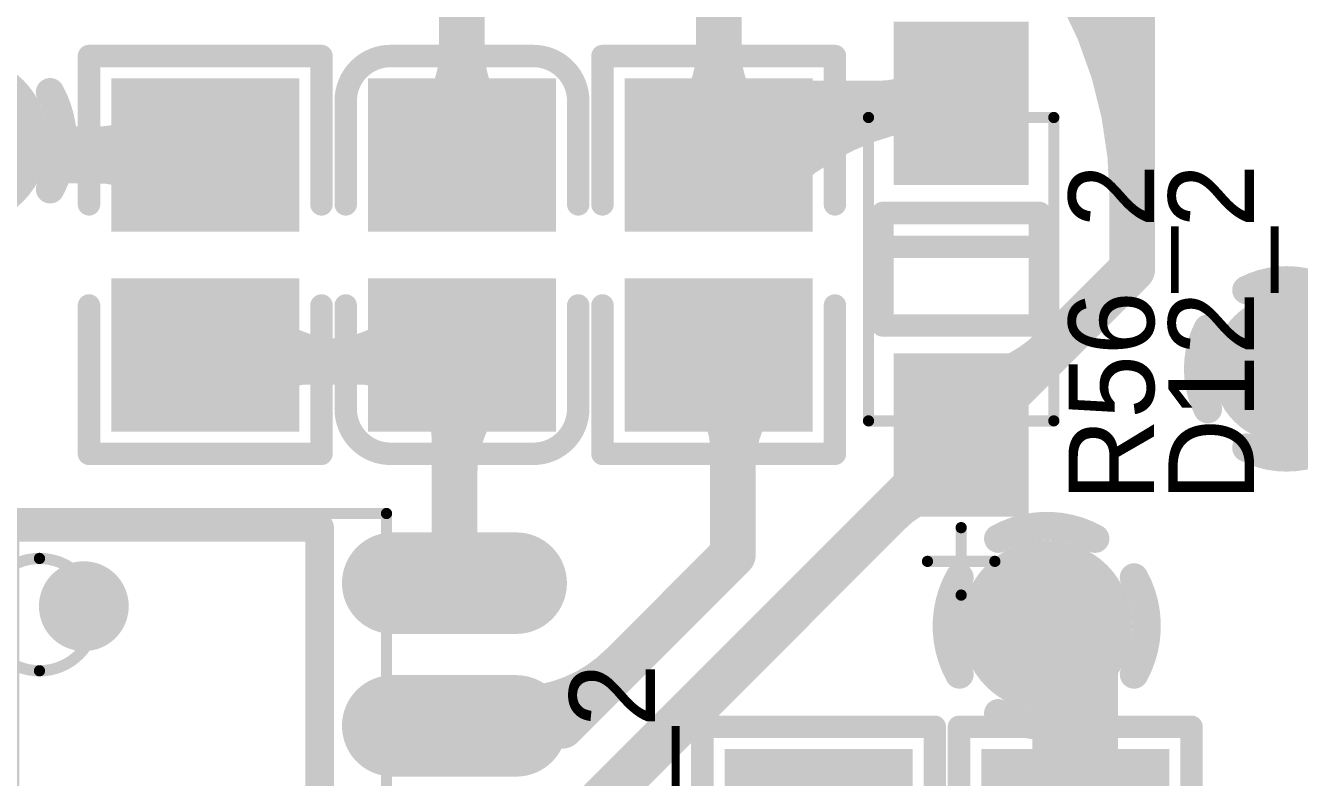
# Model space of a CAD drawing. Header units: millimetres. Extents: x 3.32 to 12.49, y 5.66 to 10.73.
# Drawn here: x 7.9064 to 8.353, y 8.602 to 8.8654 of the extents above; entities that cross this region are included whole.
import ezdxf

# ---------------------------------------------------------------- set-up
doc = ezdxf.new("R2010")
doc.units = ezdxf.units.MM
doc.header["$MEASUREMENT"] = 0
for name, color, linetype in [('BottomLayer', 5, 'Continuous'), ('InternalPlane1', 76, 'Continuous'), ('InternalPlane2', 16, 'Continuous'), ('Mechanical13', 56, 'Continuous'), ('Mechanical15', 56, 'Continuous'), ('MultiLayer', 9, 'Continuous'), ('TopLayer', 1, 'Continuous'), ('TopOverlay', 2, 'Continuous'), ('TopPaste', 8, 'Continuous'), ('TopSolder', 216, 'Continuous'), ('ViaHoleLayer', 16, 'Continuous')]:
    doc.layers.add(name, color=color, linetype=linetype)

# ---------------------------------------------------------------- blocks, each defined once
blk = doc.blocks.new('SOIC_8_150____3')
at = {"layer": 'Mechanical13', "const_width": 0.00394}
for points in [[(0.09941, 0.07854), (-0.09941, 0.07854)], [(-0.09941, -0.07854), (-0.09941, 0.07854)], [(0.09941, -0.07854), (0.09941, 0.07854)], [(0.09941, -0.07854), (-0.09941, -0.07854)]]:
    blk.add_lwpolyline(points, dxfattribs=at)
at = {"layer": 'Mechanical13'}
for points, const_width in [([(-0.10039, 0.07854, 1), (-0.09843, 0.07854, 1)], 0.00197), ([(-0.10039, 0.07854, 1), (-0.09843, 0.07854, 1)], 0.00197), ([(0.09843, 0.07854, 1), (0.10039, 0.07854, 1)], 0.00197), ([(0.09843, 0.07854, 1), (0.10039, 0.07854, 1)], 0.00197), ([(-0.04429, -0.04311, 1), (-0.08366, -0.04311, 1)], 0.00394), ([(-0.08465, -0.04311, 1), (-0.08268, -0.04311, 1)], 0.00197), ([(-0.04528, -0.04311, 1), (-0.04331, -0.04311, 1)], 0.00197), ([(-0.10039, -0.07854, 1), (-0.09843, -0.07854, 1)], 0.00197), ([(-0.10039, -0.07854, 1), (-0.09843, -0.07854, 1)], 0.00197), ([(0.09843, -0.07854, 1), (0.10039, -0.07854, 1)], 0.00197), ([(0.09843, -0.07854, 1), (0.10039, -0.07854, 1)], 0.00197)]:
    blk.add_lwpolyline(points, format="xyb", close=True, dxfattribs=dict(at, const_width=const_width))
at = {"layer": 'TopLayer', "const_width": 0.02756}
for points in [[(-0.075, 0.08071), (-0.075, 0.12402)], [(-0.025, 0.08071), (-0.025, 0.12402)], [(0.025, 0.08071), (0.025, 0.12402)], [(0.075, 0.08071), (0.075, 0.12402)], [(-0.075, -0.12402), (-0.075, -0.08071)], [(-0.025, -0.12402), (-0.025, -0.08071)], [(0.025, -0.12402), (0.025, -0.08071)], [(0.075, -0.12402), (0.075, -0.08071)]]:
    blk.add_lwpolyline(points, dxfattribs=at)
at = {"layer": 'TopLayer', "const_width": 0.01378}
for points in [[(-0.08189, 0.12402, 1), (-0.06811, 0.12402, 1)], [(-0.03189, 0.12402, 1), (-0.01811, 0.12402, 1)], [(0.01811, 0.12402, 1), (0.03189, 0.12402, 1)], [(0.06811, 0.12402, 1), (0.08189, 0.12402, 1)], [(-0.08189, 0.08071, 1), (-0.06811, 0.08071, 1)], [(-0.03189, 0.08071, 1), (-0.01811, 0.08071, 1)], [(0.01811, 0.08071, 1), (0.03189, 0.08071, 1)], [(0.06811, 0.08071, 1), (0.08189, 0.08071, 1)], [(-0.08189, -0.08071, 1), (-0.06811, -0.08071, 1)], [(-0.03189, -0.08071, 1), (-0.01811, -0.08071, 1)], [(0.01811, -0.08071, 1), (0.03189, -0.08071, 1)], [(0.06811, -0.08071, 1), (0.08189, -0.08071, 1)], [(-0.08189, -0.12402, 1), (-0.06811, -0.12402, 1)], [(-0.03189, -0.12402, 1), (-0.01811, -0.12402, 1)], [(0.01811, -0.12402, 1), (0.03189, -0.12402, 1)], [(0.06811, -0.12402, 1), (0.08189, -0.12402, 1)]]:
    blk.add_lwpolyline(points, format="xyb", close=True, dxfattribs=at)
at = {"layer": 'TopOverlay', "const_width": 0.01}
for points in [[(0.09449, 0.05512), (-0.09449, 0.05512)], [(-0.09449, -0.05512), (-0.09449, 0.05512)], [(0.09449, -0.05512), (0.09449, 0.05512)], [(0.09449, -0.05512), (-0.09449, -0.05512)]]:
    blk.add_lwpolyline(points, dxfattribs=at)
at = {"layer": 'TopOverlay'}
for points, const_width in [([(-0.09699, 0.05512, 1), (-0.09199, 0.05512, 1)], 0.005), ([(-0.09699, 0.05512, 1), (-0.09199, 0.05512, 1)], 0.005), ([(0.09199, 0.05512, 1), (0.09699, 0.05512, 1)], 0.005), ([(0.09199, 0.05512, 1), (0.09699, 0.05512, 1)], 0.005), ([(-0.05906, -0.02756, 1), (-0.0748, -0.02756, 1)], 0.01575), ([(-0.07874, -0.02756, 1), (-0.07087, -0.02756, 1)], 0.00787), ([(-0.06299, -0.02756, 1), (-0.05512, -0.02756, 1)], 0.00787), ([(-0.09699, -0.05512, 1), (-0.09199, -0.05512, 1)], 0.005), ([(-0.09699, -0.05512, 1), (-0.09199, -0.05512, 1)], 0.005), ([(0.09199, -0.05512, 1), (0.09699, -0.05512, 1)], 0.005), ([(0.09199, -0.05512, 1), (0.09699, -0.05512, 1)], 0.005), ([(-0.10236, -0.11417, 1), (-0.11417, -0.11417, 1)], 0.01181), ([(-0.11713, -0.11417, 1), (-0.11122, -0.11417, 1)], 0.00591), ([(-0.10531, -0.11417, 1), (-0.09941, -0.11417, 1)], 0.00591)]:
    blk.add_lwpolyline(points, format="xyb", close=True, dxfattribs=dict(at, const_width=const_width))
at = {"layer": 'TopPaste', "const_width": 0.02756}
for points in [[(-0.075, 0.08071), (-0.075, 0.12402)], [(-0.025, 0.08071), (-0.025, 0.12402)], [(0.025, 0.08071), (0.025, 0.12402)], [(0.075, 0.08071), (0.075, 0.12402)], [(-0.075, -0.12402), (-0.075, -0.08071)], [(-0.025, -0.12402), (-0.025, -0.08071)], [(0.025, -0.12402), (0.025, -0.08071)], [(0.075, -0.12402), (0.075, -0.08071)]]:
    blk.add_lwpolyline(points, dxfattribs=at)
at = {"layer": 'TopPaste', "const_width": 0.01378}
for points in [[(-0.08189, 0.12402, 1), (-0.06811, 0.12402, 1)], [(-0.03189, 0.12402, 1), (-0.01811, 0.12402, 1)], [(0.01811, 0.12402, 1), (0.03189, 0.12402, 1)], [(0.06811, 0.12402, 1), (0.08189, 0.12402, 1)], [(-0.08189, 0.08071, 1), (-0.06811, 0.08071, 1)], [(-0.03189, 0.08071, 1), (-0.01811, 0.08071, 1)], [(0.01811, 0.08071, 1), (0.03189, 0.08071, 1)], [(0.06811, 0.08071, 1), (0.08189, 0.08071, 1)], [(-0.08189, -0.08071, 1), (-0.06811, -0.08071, 1)], [(-0.03189, -0.08071, 1), (-0.01811, -0.08071, 1)], [(0.01811, -0.08071, 1), (0.03189, -0.08071, 1)], [(0.06811, -0.08071, 1), (0.08189, -0.08071, 1)], [(-0.08189, -0.12402, 1), (-0.06811, -0.12402, 1)], [(-0.03189, -0.12402, 1), (-0.01811, -0.12402, 1)], [(0.01811, -0.12402, 1), (0.03189, -0.12402, 1)], [(0.06811, -0.12402, 1), (0.08189, -0.12402, 1)]]:
    blk.add_lwpolyline(points, format="xyb", close=True, dxfattribs=at)
at = {"layer": 'TopSolder', "const_width": 0.03556}
for points in [[(-0.075, 0.08071), (-0.075, 0.12402)], [(-0.025, 0.08071), (-0.025, 0.12402)], [(0.025, 0.08071), (0.025, 0.12402)], [(0.075, 0.08071), (0.075, 0.12402)], [(-0.075, -0.12402), (-0.075, -0.08071)], [(-0.025, -0.12402), (-0.025, -0.08071)], [(0.025, -0.12402), (0.025, -0.08071)], [(0.075, -0.12402), (0.075, -0.08071)]]:
    blk.add_lwpolyline(points, dxfattribs=at)
at = {"layer": 'TopSolder', "const_width": 0.01778}
for points in [[(-0.08389, 0.12402, 1), (-0.06611, 0.12402, 1)], [(-0.03389, 0.12402, 1), (-0.01611, 0.12402, 1)], [(0.01611, 0.12402, 1), (0.03389, 0.12402, 1)], [(0.06611, 0.12402, 1), (0.08389, 0.12402, 1)], [(-0.08389, 0.08071, 1), (-0.06611, 0.08071, 1)], [(-0.03389, 0.08071, 1), (-0.01611, 0.08071, 1)], [(0.01611, 0.08071, 1), (0.03389, 0.08071, 1)], [(0.06611, 0.08071, 1), (0.08389, 0.08071, 1)], [(-0.08389, -0.08071, 1), (-0.06611, -0.08071, 1)], [(-0.03389, -0.08071, 1), (-0.01611, -0.08071, 1)], [(0.01611, -0.08071, 1), (0.03389, -0.08071, 1)], [(0.06611, -0.08071, 1), (0.08389, -0.08071, 1)], [(-0.08389, -0.12402, 1), (-0.06611, -0.12402, 1)], [(-0.03389, -0.12402, 1), (-0.01611, -0.12402, 1)], [(0.01611, -0.12402, 1), (0.03389, -0.12402, 1)], [(0.06611, -0.12402, 1), (0.08389, -0.12402, 1)]]:
    blk.add_lwpolyline(points, format="xyb", close=True, dxfattribs=at)
blk = doc.blocks.new('0805_R_17')
at = {"layer": 'TopLayer'}
for points in [[(-0.05787, -0.02894), (-0.0122, -0.02894), (-0.05787, 0.02894), (-0.0122, 0.02894)], [(0.0122, -0.02894), (0.05787, -0.02894), (0.0122, 0.02894), (0.05787, 0.02894)]]:
    blk.add_solid(points, dxfattribs=at)
at = {"layer": 'TopOverlay', "const_width": 0.00787}
for points in [[(-0.06968, 0.04075), (-0.06968, -0.04075)], [(-0.06968, 0.04075), (-0.01772, 0.04075)], [(0.01772, 0.04075), (0.06968, 0.04075)], [(0.06968, 0.04075), (0.06968, -0.04075)], [(-0.06968, -0.04075), (-0.01772, -0.04075)], [(0.01772, -0.04075), (0.06968, -0.04075)]]:
    blk.add_lwpolyline(points, dxfattribs=at)
at = {"layer": 'TopOverlay', "const_width": 0.00394}
for points in [[(-0.07165, 0.04075, 1), (-0.06772, 0.04075, 1)], [(-0.07165, 0.04075, 1), (-0.06772, 0.04075, 1)], [(-0.01969, 0.04075, 1), (-0.01575, 0.04075, 1)], [(0.01575, 0.04075, 1), (0.01969, 0.04075, 1)], [(0.06772, 0.04075, 1), (0.07165, 0.04075, 1)], [(0.06772, 0.04075, 1), (0.07165, 0.04075, 1)], [(-0.07165, -0.04075, 1), (-0.06772, -0.04075, 1)], [(-0.07165, -0.04075, 1), (-0.06772, -0.04075, 1)], [(-0.01969, -0.04075, 1), (-0.01575, -0.04075, 1)], [(0.01575, -0.04075, 1), (0.01969, -0.04075, 1)], [(0.06772, -0.04075, 1), (0.07165, -0.04075, 1)], [(0.06772, -0.04075, 1), (0.07165, -0.04075, 1)]]:
    blk.add_lwpolyline(points, format="xyb", close=True, dxfattribs=at)
at = {"layer": 'TopPaste'}
for points in [[(-0.05787, -0.02894), (-0.0122, -0.02894), (-0.05787, 0.02894), (-0.0122, 0.02894)], [(0.0122, -0.02894), (0.05787, -0.02894), (0.0122, 0.02894), (0.05787, 0.02894)]]:
    blk.add_solid(points, dxfattribs=at)
at = {"layer": 'TopSolder'}
for points in [[(-0.06187, -0.03294), (-0.0082, -0.03294), (-0.06187, 0.03294), (-0.0082, 0.03294)], [(0.0082, -0.03294), (0.06187, -0.03294), (0.0082, 0.03294), (0.06187, 0.03294)]]:
    blk.add_solid(points, dxfattribs=at)
blk = doc.blocks.new('0805_R_18')
at = {"layer": 'TopLayer'}
for points in [[(-0.05787, -0.02894), (-0.0122, -0.02894), (-0.05787, 0.02894), (-0.0122, 0.02894)], [(0.0122, -0.02894), (0.05787, -0.02894), (0.0122, 0.02894), (0.05787, 0.02894)]]:
    blk.add_solid(points, dxfattribs=at)
at = {"layer": 'TopOverlay', "const_width": 0.00787}
for points in [[(-0.06968, -0.04075), (-0.06968, 0.04075)], [(-0.01772, 0.04075), (-0.06968, 0.04075)], [(0.06968, 0.04075), (0.01772, 0.04075)], [(0.06968, -0.04075), (0.06968, 0.04075)], [(-0.01772, -0.04075), (-0.06968, -0.04075)], [(0.06968, -0.04075), (0.01772, -0.04075)]]:
    blk.add_lwpolyline(points, dxfattribs=at)
at = {"layer": 'TopOverlay', "const_width": 0.00394}
for points in [[(-0.07165, 0.04075, 1), (-0.06772, 0.04075, 1)], [(-0.07165, 0.04075, 1), (-0.06772, 0.04075, 1)], [(-0.01969, 0.04075, 1), (-0.01575, 0.04075, 1)], [(0.01575, 0.04075, 1), (0.01969, 0.04075, 1)], [(0.06772, 0.04075, 1), (0.07165, 0.04075, 1)], [(0.06772, 0.04075, 1), (0.07165, 0.04075, 1)], [(-0.07165, -0.04075, 1), (-0.06772, -0.04075, 1)], [(-0.07165, -0.04075, 1), (-0.06772, -0.04075, 1)], [(-0.01969, -0.04075, 1), (-0.01575, -0.04075, 1)], [(0.01575, -0.04075, 1), (0.01969, -0.04075, 1)], [(0.06772, -0.04075, 1), (0.07165, -0.04075, 1)], [(0.06772, -0.04075, 1), (0.07165, -0.04075, 1)]]:
    blk.add_lwpolyline(points, format="xyb", close=True, dxfattribs=at)
at = {"layer": 'TopPaste'}
for points in [[(-0.05787, -0.02894), (-0.0122, -0.02894), (-0.05787, 0.02894), (-0.0122, 0.02894)], [(0.0122, -0.02894), (0.05787, -0.02894), (0.0122, 0.02894), (0.05787, 0.02894)]]:
    blk.add_solid(points, dxfattribs=at)
at = {"layer": 'TopSolder'}
for points in [[(-0.06187, -0.03294), (-0.0082, -0.03294), (-0.06187, 0.03294), (-0.0082, 0.03294)], [(0.0082, -0.03294), (0.06187, -0.03294), (0.0082, 0.03294), (0.06187, 0.03294)]]:
    blk.add_solid(points, dxfattribs=at)
blk = doc.blocks.new('0805_R_21')
at = {"layer": 'TopLayer'}
for points in [[(-0.05787, -0.02894), (-0.0122, -0.02894), (-0.05787, 0.02894), (-0.0122, 0.02894)], [(0.0122, -0.02894), (0.05787, -0.02894), (0.0122, 0.02894), (0.05787, 0.02894)]]:
    blk.add_solid(points, dxfattribs=at)
at = {"layer": 'TopOverlay', "const_width": 0.00787}
for points in [[(-0.06968, -0.04075), (-0.06968, 0.04075)], [(-0.01772, 0.04075), (-0.06968, 0.04075)], [(0.06968, 0.04075), (0.01772, 0.04075)], [(0.06968, -0.04075), (0.06968, 0.04075)], [(-0.01772, -0.04075), (-0.06968, -0.04075)], [(0.06968, -0.04075), (0.01772, -0.04075)]]:
    blk.add_lwpolyline(points, dxfattribs=at)
at = {"layer": 'TopOverlay', "const_width": 0.00394}
for points in [[(-0.07165, 0.04075, 1), (-0.06772, 0.04075, 1)], [(-0.07165, 0.04075, 1), (-0.06772, 0.04075, 1)], [(-0.01969, 0.04075, 1), (-0.01575, 0.04075, 1)], [(0.01575, 0.04075, 1), (0.01969, 0.04075, 1)], [(0.06772, 0.04075, 1), (0.07165, 0.04075, 1)], [(0.06772, 0.04075, 1), (0.07165, 0.04075, 1)], [(-0.07165, -0.04075, 1), (-0.06772, -0.04075, 1)], [(-0.07165, -0.04075, 1), (-0.06772, -0.04075, 1)], [(-0.01969, -0.04075, 1), (-0.01575, -0.04075, 1)], [(0.01575, -0.04075, 1), (0.01969, -0.04075, 1)], [(0.06772, -0.04075, 1), (0.07165, -0.04075, 1)], [(0.06772, -0.04075, 1), (0.07165, -0.04075, 1)]]:
    blk.add_lwpolyline(points, format="xyb", close=True, dxfattribs=at)
at = {"layer": 'TopPaste'}
for points in [[(-0.05787, -0.02894), (-0.0122, -0.02894), (-0.05787, 0.02894), (-0.0122, 0.02894)], [(0.0122, -0.02894), (0.05787, -0.02894), (0.0122, 0.02894), (0.05787, 0.02894)]]:
    blk.add_solid(points, dxfattribs=at)
at = {"layer": 'TopSolder'}
for points in [[(-0.06187, -0.03294), (-0.0082, -0.03294), (-0.06187, 0.03294), (-0.0082, 0.03294)], [(0.0082, -0.03294), (0.06187, -0.03294), (0.0082, 0.03294), (0.06187, 0.03294)]]:
    blk.add_solid(points, dxfattribs=at)
blk = doc.blocks.new('0805_R_32')
at = {"layer": 'TopLayer'}
for points in [[(-0.05787, -0.02894), (-0.0122, -0.02894), (-0.05787, 0.02894), (-0.0122, 0.02894)], [(0.0122, -0.02894), (0.05787, -0.02894), (0.0122, 0.02894), (0.05787, 0.02894)]]:
    blk.add_solid(points, dxfattribs=at)
at = {"layer": 'TopOverlay', "const_width": 0.00787}
for points in [[(-0.06968, -0.04075), (-0.06968, 0.04075)], [(-0.01772, 0.04075), (-0.06968, 0.04075)], [(0.06968, 0.04075), (0.01772, 0.04075)], [(0.06968, -0.04075), (0.06968, 0.04075)], [(-0.01772, -0.04075), (-0.06968, -0.04075)], [(0.06968, -0.04075), (0.01772, -0.04075)]]:
    blk.add_lwpolyline(points, dxfattribs=at)
at = {"layer": 'TopOverlay', "const_width": 0.00394}
for points in [[(-0.07165, 0.04075, 1), (-0.06772, 0.04075, 1)], [(-0.07165, 0.04075, 1), (-0.06772, 0.04075, 1)], [(-0.01969, 0.04075, 1), (-0.01575, 0.04075, 1)], [(0.01575, 0.04075, 1), (0.01969, 0.04075, 1)], [(0.06772, 0.04075, 1), (0.07165, 0.04075, 1)], [(0.06772, 0.04075, 1), (0.07165, 0.04075, 1)], [(-0.07165, -0.04075, 1), (-0.06772, -0.04075, 1)], [(-0.07165, -0.04075, 1), (-0.06772, -0.04075, 1)], [(-0.01969, -0.04075, 1), (-0.01575, -0.04075, 1)], [(0.01575, -0.04075, 1), (0.01969, -0.04075, 1)], [(0.06772, -0.04075, 1), (0.07165, -0.04075, 1)], [(0.06772, -0.04075, 1), (0.07165, -0.04075, 1)]]:
    blk.add_lwpolyline(points, format="xyb", close=True, dxfattribs=at)
at = {"layer": 'TopPaste'}
for points in [[(-0.05787, -0.02894), (-0.0122, -0.02894), (-0.05787, 0.02894), (-0.0122, 0.02894)], [(0.0122, -0.02894), (0.05787, -0.02894), (0.0122, 0.02894), (0.05787, 0.02894)]]:
    blk.add_solid(points, dxfattribs=at)
at = {"layer": 'TopSolder'}
for points in [[(-0.06187, -0.03294), (-0.0082, -0.03294), (-0.06187, 0.03294), (-0.0082, 0.03294)], [(0.0082, -0.03294), (0.06187, -0.03294), (0.0082, 0.03294), (0.06187, 0.03294)]]:
    blk.add_solid(points, dxfattribs=at)
blk = doc.blocks.new('SOD_123_56')
at = {"layer": 'Mechanical13', "const_width": 0.00394}
for points in [[(-0.05315, -0.03248), (-0.05315, 0.03248)], [(0.05315, 0.03248), (-0.05315, 0.03248)], [(0.05315, -0.03248), (0.05315, 0.03248)], [(0.05315, -0.03248), (-0.05315, -0.03248)]]:
    blk.add_lwpolyline(points, dxfattribs=at)
at = {"layer": 'Mechanical13', "const_width": 0.00197}
for points in [[(-0.05413, 0.03248, 1), (-0.05217, 0.03248, 1)], [(-0.05413, 0.03248, 1), (-0.05217, 0.03248, 1)], [(0.05217, 0.03248, 1), (0.05413, 0.03248, 1)], [(0.05217, 0.03248, 1), (0.05413, 0.03248, 1)], [(-0.05413, -0.03248, 1), (-0.05217, -0.03248, 1)], [(-0.05413, -0.03248, 1), (-0.05217, -0.03248, 1)], [(0.05217, -0.03248, 1), (0.05413, -0.03248, 1)], [(0.05217, -0.03248, 1), (0.05413, -0.03248, 1)]]:
    blk.add_lwpolyline(points, format="xyb", close=True, dxfattribs=at)
at = {"layer": 'Mechanical15', "const_width": 0.00394}
for points in [[(-0.09055, -0.01181), (-0.09055, 0.01181)], [(0.10236, -0.01181), (0.10236, 0.01181)], [(0.11417, 0), (0.09055, 0)]]:
    blk.add_lwpolyline(points, dxfattribs=at)
at = {"layer": 'Mechanical15', "const_width": 0.00197}
for points in [[(-0.09154, 0.01181, 1), (-0.08957, 0.01181, 1)], [(0.10138, 0.01181, 1), (0.10335, 0.01181, 1)], [(0.08957, 0, 1), (0.09154, 0, 1)], [(0.11319, 0, 1), (0.11516, 0, 1)], [(-0.09154, -0.01181, 1), (-0.08957, -0.01181, 1)], [(0.10138, -0.01181, 1), (0.10335, -0.01181, 1)]]:
    blk.add_lwpolyline(points, format="xyb", close=True, dxfattribs=at)
at = {"layer": 'TopLayer'}
for points in [[(-0.03346, 0.01969), (-0.08268, 0.01969), (-0.03346, -0.01969), (-0.08268, -0.01969)], [(0.08268, 0.01969), (0.03346, 0.01969), (0.08268, -0.01969), (0.03346, -0.01969)]]:
    blk.add_solid(points, dxfattribs=at)
at = {"layer": 'TopOverlay', "const_width": 0.00787}
for points in [[(0.01969, 0.02756), (-0.01969, 0.02756)], [(-0.01969, -0.02756), (-0.01969, 0.02756)], [(-0.00787, -0.02756), (-0.00787, 0.02756)], [(0.01969, -0.02756), (0.01969, 0.02756)], [(0.01969, -0.02756), (-0.01969, -0.02756)]]:
    blk.add_lwpolyline(points, dxfattribs=at)
at = {"layer": 'TopOverlay', "const_width": 0.00394}
for points in [[(-0.02165, 0.02756, 1), (-0.01772, 0.02756, 1)], [(-0.02165, 0.02756, 1), (-0.01772, 0.02756, 1)], [(-0.00984, 0.02756, 1), (-0.00591, 0.02756, 1)], [(0.01772, 0.02756, 1), (0.02165, 0.02756, 1)], [(0.01772, 0.02756, 1), (0.02165, 0.02756, 1)], [(-0.02165, -0.02756, 1), (-0.01772, -0.02756, 1)], [(-0.02165, -0.02756, 1), (-0.01772, -0.02756, 1)], [(-0.00984, -0.02756, 1), (-0.00591, -0.02756, 1)], [(0.01772, -0.02756, 1), (0.02165, -0.02756, 1)], [(0.01772, -0.02756, 1), (0.02165, -0.02756, 1)]]:
    blk.add_lwpolyline(points, format="xyb", close=True, dxfattribs=at)
at = {"layer": 'TopPaste'}
for points in [[(-0.03346, 0.01969), (-0.08268, 0.01969), (-0.03346, -0.01969), (-0.08268, -0.01969)], [(0.08268, 0.01969), (0.03346, 0.01969), (0.08268, -0.01969), (0.03346, -0.01969)]]:
    blk.add_solid(points, dxfattribs=at)
at = {"layer": 'TopSolder'}
for points in [[(-0.02946, 0.02369), (-0.08668, 0.02369), (-0.02946, -0.02368), (-0.08668, -0.02368)], [(0.08668, 0.02369), (0.02946, 0.02369), (0.08668, -0.02368), (0.02946, -0.02368)]]:
    blk.add_solid(points, dxfattribs=at)
blk = doc.blocks.new('0805_C_71')
at = {"layer": 'TopLayer'}
for points in [[(-0.05787, -0.02894), (-0.0122, -0.02894), (-0.05787, 0.02894), (-0.0122, 0.02894)], [(0.0122, -0.02894), (0.05787, -0.02894), (0.0122, 0.02894), (0.05787, 0.02894)]]:
    blk.add_solid(points, dxfattribs=at)
at = {"layer": 'TopOverlay', "const_width": 0.00787}
for points in [[(-0.06969, 0.025, -0.414214), (-0.05394, 0.04075)], [(0.05394, 0.04075, -0.414213), (0.06969, 0.025)], [(-0.05394, -0.04075, -0.414213), (-0.06969, -0.025)], [(0.06968, -0.025, -0.414214), (0.05394, -0.04075)]]:
    blk.add_lwpolyline(points, format="xyb", dxfattribs=at)
for points in [[(-0.01772, 0.04075), (-0.05394, 0.04075)], [(0.05394, 0.04075), (0.01772, 0.04075)], [(-0.06969, -0.025), (-0.06969, 0.025)], [(0.06968, -0.025), (0.06968, 0.025)], [(-0.01772, -0.04075), (-0.05394, -0.04075)], [(0.05394, -0.04075), (0.01772, -0.04075)]]:
    blk.add_lwpolyline(points, dxfattribs=at)
at = {"layer": 'TopOverlay', "const_width": 0.00394}
for points in [[(-0.05591, 0.04075, 1), (-0.05197, 0.04075, 1)], [(-0.05591, 0.04075, 1), (-0.05197, 0.04075, 1)], [(-0.01969, 0.04075, 1), (-0.01575, 0.04075, 1)], [(0.01575, 0.04075, 1), (0.01969, 0.04075, 1)], [(0.05197, 0.04075, 1), (0.05591, 0.04075, 1)], [(0.05197, 0.04075, 1), (0.05591, 0.04075, 1)], [(-0.07165, 0.025, 1), (-0.06772, 0.025, 1)], [(-0.07165, 0.025, 1), (-0.06772, 0.025, 1)], [(0.06772, 0.025, 1), (0.07165, 0.025, 1)], [(0.06772, 0.025, 1), (0.07165, 0.025, 1)], [(-0.07165, -0.025, 1), (-0.06772, -0.025, 1)], [(-0.07165, -0.025, 1), (-0.06772, -0.025, 1)], [(0.06772, -0.025, 1), (0.07165, -0.025, 1)], [(0.06772, -0.025, 1), (0.07165, -0.025, 1)], [(-0.05591, -0.04075, 1), (-0.05197, -0.04075, 1)], [(-0.05591, -0.04075, 1), (-0.05197, -0.04075, 1)], [(-0.01969, -0.04075, 1), (-0.01575, -0.04075, 1)], [(0.01575, -0.04075, 1), (0.01969, -0.04075, 1)], [(0.05197, -0.04075, 1), (0.05591, -0.04075, 1)], [(0.05197, -0.04075, 1), (0.05591, -0.04075, 1)]]:
    blk.add_lwpolyline(points, format="xyb", close=True, dxfattribs=at)
at = {"layer": 'TopPaste'}
for points in [[(-0.05787, -0.02894), (-0.0122, -0.02894), (-0.05787, 0.02894), (-0.0122, 0.02894)], [(0.0122, -0.02894), (0.05787, -0.02894), (0.0122, 0.02894), (0.05787, 0.02894)]]:
    blk.add_solid(points, dxfattribs=at)
at = {"layer": 'TopSolder'}
for points in [[(-0.06187, -0.03294), (-0.0082, -0.03294), (-0.06187, 0.03294), (-0.0082, 0.03294)], [(0.0082, -0.03294), (0.06187, -0.03294), (0.0082, 0.03294), (0.06187, 0.03294)]]:
    blk.add_solid(points, dxfattribs=at)

msp = doc.modelspace()

# ---------------------------------------------------------------- linework, layer by layer
at = {"layer": 'BottomLayer'}
for points, const_width in [([(8.34246, 8.74512, 1), (8.35446, 8.74512, 1)], 0.012), ([(8.25437, 8.65504, 1), (8.27437, 8.65504, 1)], 0.02)]:
    msp.add_lwpolyline(points, format="xyb", close=True, dxfattribs=dict(at, const_width=const_width))
at = {"layer": 'InternalPlane1'}
for points, const_width in [([(7.86937, 8.82504, 1), (7.89937, 8.82504, 1)], 0.03), ([(8.33189, 8.77274, 1), (8.33689, 8.77274, 1)], 0.005), ([(8.31834, 8.75919, 1), (8.32334, 8.75919, 1)], 0.005), ([(8.31834, 8.73104, 1), (8.32334, 8.73104, 1)], 0.005), ([(8.33189, 8.7175, 1), (8.33689, 8.7175, 1)], 0.005), ([(8.2449, 8.68565, 1), (8.2499, 8.68565, 1)], 0.005), ([(8.27884, 8.68565, 1), (8.28384, 8.68565, 1)], 0.005), ([(8.23126, 8.67201, 1), (8.23626, 8.67201, 1)], 0.005), ([(8.29248, 8.67201, 1), (8.29748, 8.67201, 1)], 0.005), ([(8.23126, 8.63807, 1), (8.23626, 8.63807, 1)], 0.005), ([(8.29248, 8.63807, 1), (8.29748, 8.63807, 1)], 0.005), ([(8.2449, 8.62443, 1), (8.2499, 8.62443, 1)], 0.005), ([(8.27884, 8.62443, 1), (8.28384, 8.62443, 1)], 0.005)]:
    msp.add_lwpolyline(points, format="xyb", close=True, dxfattribs=dict(at, const_width=const_width))
at = {"layer": 'InternalPlane1', "const_width": 0.01}
for points in [[(8.33439, 8.77274, -0.240079), (8.36254, 8.77274)], [(8.32084, 8.73104, -0.240079), (8.32084, 8.75919)], [(8.36254, 8.7175, -0.240079), (8.33439, 8.7175)], [(8.2474, 8.68565, -0.258618), (8.28134, 8.68565)], [(8.23376, 8.63807, -0.258618), (8.23376, 8.67201)], [(8.29498, 8.67201, -0.258618), (8.29498, 8.63807)], [(8.28134, 8.62443, -0.258618), (8.2474, 8.62443)]]:
    msp.add_lwpolyline(points, format="xyb", dxfattribs=at)
at = {"layer": 'InternalPlane2', "const_width": 0.01}
msp.add_lwpolyline([(7.91498, 8.84201, -0.258618), (7.91498, 8.80807)], format="xyb", dxfattribs=at)
at = {"layer": 'InternalPlane2'}
for points, const_width in [([(7.91248, 8.84201, 1), (7.91748, 8.84201, 1)], 0.005), ([(7.91248, 8.80807, 1), (7.91748, 8.80807, 1)], 0.005), ([(8.33546, 8.74512, 1), (8.36146, 8.74512, 1)], 0.026), ([(8.24937, 8.65504, 1), (8.27937, 8.65504, 1)], 0.03)]:
    msp.add_lwpolyline(points, format="xyb", close=True, dxfattribs=dict(at, const_width=const_width))
at = {"layer": 'MultiLayer'}
for points, const_width in [([(8.34246, 8.74512, 1), (8.35446, 8.74512, 1)], 0.012), ([(8.25437, 8.65504, 1), (8.27437, 8.65504, 1)], 0.02)]:
    msp.add_lwpolyline(points, format="xyb", close=True, dxfattribs=dict(at, const_width=const_width))
at = {"layer": 'TopLayer'}
for points, const_width in [([(8.14937, 8.82008), (8.14937, 9.00508)], 0.016), ([(8.29437, 8.78004), (8.29437, 8.92461)], 0.016), ([(8.05937, 8.82008), (8.05937, 8.87504)], 0.016), ([(8.15437, 8.82008), (8.1724, 8.83811)], 0.016), ([(8.1724, 8.83811), (8.23437, 8.83811)], 0.016), ([(8.23437, 8.83311), (8.23937, 8.83311)], 0.016), ([(7.88933, 8.82008), (7.96937, 8.82008)], 0.02), ([(8.05437, 8.80508), (8.05437, 8.82008)], 0.016), ([(8.14937, 8.82008), (8.15437, 8.82008)], 0.016), ([(8.08437, 8.57004), (8.29437, 8.78004)], 0.016), ([(7.95937, 8.75), (7.96937, 8.75)], 0.016), ([(7.96937, 8.75), (7.97173, 8.74764)], 0.016), ([(7.97173, 8.74764), (8.05673, 8.74764)], 0.016), ([(8.05673, 8.74764), (8.05701, 8.74764)], 0.016), ([(8.05673, 8.67004), (8.05673, 8.74764)], 0.016), ([(8.05701, 8.74764), (8.05937, 8.75)], 0.016), ([(8.34701, 8.74366), (8.34846, 8.74512)], 0.02), ([(8.34846, 8.74512), (8.40996, 8.74512)], 0.02), ([(8.15437, 8.68004), (8.15437, 8.735)], 0.016), ([(8.23937, 8.71697), (8.24187, 8.71947)], 0.016), ([(8.23937, 8.70508), (8.23937, 8.71697)], 0.016), ([(8.09437, 8.62004), (8.15437, 8.68004)], 0.016), ([(8.26437, 8.65504), (8.27437, 8.64504)], 0.03), ([(8.27437, 8.58508), (8.27437, 8.64504)], 0.03), ([(8.05673, 8.62004), (8.09437, 8.62004)], 0.016)]:
    msp.add_lwpolyline(points, dxfattribs=dict(at, const_width=const_width))
for points, const_width in [([(8.26085, 8.92444, -0.198912), (8.29437, 8.84352)], 0.016), ([(8.24954, 8.91312, -0.198912), (8.29437, 8.80489)], 0.016), ([(8.05937, 8.85589, -0.198912), (8.04888, 8.83057)], 0.016), ([(8.06986, 8.83057, -0.198912), (8.05937, 8.85589)], 0.016), ([(8.14937, 8.85589, -0.198912), (8.13888, 8.83057)], 0.016), ([(8.15986, 8.83057, -0.198912), (8.14937, 8.85589)], 0.016), ([(8.22611, 8.84637, -0.198912), (8.20616, 8.83811)], 0.016), ([(8.15465, 8.8209, -0.199965), (8.19596, 8.83811)], 0.016), ([(8.166, 8.80963, -0.199965), (8.23437, 8.83811)], 0.016), ([(8.20616, 8.83811, -0.198912), (8.22611, 8.82985)], 0.016), ([(7.92049, 8.82008, -0.198912), (7.89144, 8.83211)], 0.02), ([(7.95419, 8.82915, -0.198912), (7.93228, 8.82008)], 0.02), ([(7.93228, 8.82008, -0.198912), (7.95419, 8.811)], 0.02), ([(8.01699, 8.74764, -0.198912), (7.98596, 8.76049)], 0.016), ([(8.04278, 8.76049, -0.198912), (8.01175, 8.74764)], 0.016), ([(8.26601, 8.75168, -0.198912), (8.23437, 8.73857)], 0.016), ([(7.98596, 8.73951, -0.198912), (8.00558, 8.74764)], 0.016), ([(8.02316, 8.74764, -0.198912), (8.04278, 8.73951)], 0.016), ([(8.04888, 8.73951, -0.198912), (8.05673, 8.72055)], 0.016), ([(8.05673, 8.70782, -0.198912), (8.06986, 8.73951)], 0.016), ([(8.14498, 8.73951, -0.198912), (8.15437, 8.71685)], 0.016), ([(8.15437, 8.71152, -0.198912), (8.16596, 8.73951)], 0.016), ([(8.22269, 8.71705, -0.198912), (8.21654, 8.70221)], 0.016), ([(8.20931, 8.69498, -0.198912), (8.23437, 8.70536)], 0.016), ([(8.05673, 8.68399, -0.198912), (8.05265, 8.67413)], 0.016), ([(8.06082, 8.67413, -0.198912), (8.05673, 8.68399)], 0.016), ([(8.26083, 8.6515, -0.198912), (8.27437, 8.61883)], 0.03), ([(8.11554, 8.64121, -0.198912), (8.07839, 8.62582)], 0.016), ([(8.09234, 8.62004, -0.198912), (8.08247, 8.62413)], 0.016), ([(8.08247, 8.61595, -0.198912), (8.09234, 8.62004)], 0.016)]:
    msp.add_lwpolyline(points, format="xyb", dxfattribs=dict(at, const_width=const_width))
for points, const_width in [([(8.05537, 8.85589, 1), (8.06337, 8.85589, 1)], 0.008), ([(8.05537, 8.85589, 1), (8.06337, 8.85589, 1)], 0.008), ([(8.14537, 8.85589, 1), (8.15337, 8.85589, 1)], 0.008), ([(8.14537, 8.85589, 1), (8.15337, 8.85589, 1)], 0.008), ([(8.22211, 8.84637, 1), (8.23011, 8.84637, 1)], 0.008), ([(8.29037, 8.84352, 1), (8.29837, 8.84352, 1)], 0.008), ([(8.1684, 8.83811, 1), (8.1764, 8.83811, 1)], 0.008), ([(8.1684, 8.83811, 1), (8.1764, 8.83811, 1)], 0.008), ([(8.19196, 8.83811, 1), (8.19996, 8.83811, 1)], 0.008), ([(8.20216, 8.83811, 1), (8.21016, 8.83811, 1)], 0.008), ([(8.20216, 8.83811, 1), (8.21016, 8.83811, 1)], 0.008), ([(8.23037, 8.83811, 1), (8.23837, 8.83811, 1)], 0.008), ([(8.23037, 8.83811, 1), (8.23837, 8.83811, 1)], 0.008), ([(7.94919, 8.82915, 1), (7.95919, 8.82915, 1)], 0.01), ([(8.23037, 8.83311, 1), (8.23837, 8.83311, 1)], 0.008), ([(8.23537, 8.83311, 1), (8.24337, 8.83311, 1)], 0.008), ([(8.04488, 8.83057, 1), (8.05288, 8.83057, 1)], 0.008), ([(8.06586, 8.83057, 1), (8.07386, 8.83057, 1)], 0.008), ([(8.13488, 8.83057, 1), (8.14288, 8.83057, 1)], 0.008), ([(8.15586, 8.83057, 1), (8.16386, 8.83057, 1)], 0.008), ([(8.22211, 8.82985, 1), (8.23011, 8.82985, 1)], 0.008), ([(7.91549, 8.82008, 1), (7.92549, 8.82008, 1)], 0.01), ([(7.92728, 8.82008, 1), (7.93728, 8.82008, 1)], 0.01), ([(7.92728, 8.82008, 1), (7.93728, 8.82008, 1)], 0.01), ([(7.96437, 8.82008, 1), (7.97437, 8.82008, 1)], 0.01), ([(8.05037, 8.82008, 1), (8.05837, 8.82008, 1)], 0.008), ([(8.05537, 8.82008, 1), (8.06337, 8.82008, 1)], 0.008), ([(8.14537, 8.82008, 1), (8.15337, 8.82008, 1)], 0.008), ([(8.14537, 8.82008, 1), (8.15337, 8.82008, 1)], 0.008), ([(8.15037, 8.82008, 1), (8.15837, 8.82008, 1)], 0.008), ([(8.15037, 8.82008, 1), (8.15837, 8.82008, 1)], 0.008), ([(8.15065, 8.8209, 1), (8.15865, 8.8209, 1)], 0.008), ([(7.94919, 8.811, 1), (7.95919, 8.811, 1)], 0.01), ([(8.162, 8.80963, 1), (8.17, 8.80963, 1)], 0.008), ([(8.05037, 8.80508, 1), (8.05837, 8.80508, 1)], 0.008), ([(8.29037, 8.80489, 1), (8.29837, 8.80489, 1)], 0.008), ([(8.29037, 8.78004, 1), (8.29837, 8.78004, 1)], 0.008), ([(8.29037, 8.78004, 1), (8.29837, 8.78004, 1)], 0.008), ([(7.98196, 8.76049, 1), (7.98996, 8.76049, 1)], 0.008), ([(8.03878, 8.76049, 1), (8.04678, 8.76049, 1)], 0.008), ([(8.26201, 8.75168, 1), (8.27001, 8.75168, 1)], 0.008), ([(7.95537, 8.75, 1), (7.96337, 8.75, 1)], 0.008), ([(7.96537, 8.75, 1), (7.97337, 8.75, 1)], 0.008), ([(7.96537, 8.75, 1), (7.97337, 8.75, 1)], 0.008), ([(7.96773, 8.74764, 1), (7.97573, 8.74764, 1)], 0.008), ([(7.96773, 8.74764, 1), (7.97573, 8.74764, 1)], 0.008), ([(8.00158, 8.74764, 1), (8.00958, 8.74764, 1)], 0.008), ([(8.00775, 8.74764, 1), (8.01575, 8.74764, 1)], 0.008), ([(8.01299, 8.74764, 1), (8.02099, 8.74764, 1)], 0.008), ([(8.01916, 8.74764, 1), (8.02716, 8.74764, 1)], 0.008), ([(8.05273, 8.74764, 1), (8.06073, 8.74764, 1)], 0.008), ([(8.05273, 8.74764, 1), (8.06073, 8.74764, 1)], 0.008), ([(8.05273, 8.74764, 1), (8.06073, 8.74764, 1)], 0.008), ([(8.05301, 8.74764, 1), (8.06101, 8.74764, 1)], 0.008), ([(8.05301, 8.74764, 1), (8.06101, 8.74764, 1)], 0.008), ([(8.05537, 8.75, 1), (8.06337, 8.75, 1)], 0.008), ([(8.34246, 8.74512, 1), (8.35446, 8.74512, 1)], 0.012), ([(8.34346, 8.74512, 1), (8.35346, 8.74512, 1)], 0.01), ([(8.34346, 8.74512, 1), (8.35346, 8.74512, 1)], 0.01), ([(8.34201, 8.74366, 1), (8.35201, 8.74366, 1)], 0.01), ([(7.98196, 8.73951, 1), (7.98996, 8.73951, 1)], 0.008), ([(8.03878, 8.73951, 1), (8.04678, 8.73951, 1)], 0.008), ([(8.04488, 8.73951, 1), (8.05288, 8.73951, 1)], 0.008), ([(8.06586, 8.73951, 1), (8.07386, 8.73951, 1)], 0.008), ([(8.14098, 8.73951, 1), (8.14898, 8.73951, 1)], 0.008), ([(8.16196, 8.73951, 1), (8.16996, 8.73951, 1)], 0.008), ([(8.23037, 8.73857, 1), (8.23837, 8.73857, 1)], 0.008), ([(8.15037, 8.735, 1), (8.15837, 8.735, 1)], 0.008), ([(8.05273, 8.72055, 1), (8.06073, 8.72055, 1)], 0.008), ([(8.23787, 8.71947, 1), (8.24587, 8.71947, 1)], 0.008), ([(8.15037, 8.71685, 1), (8.15837, 8.71685, 1)], 0.008), ([(8.21869, 8.71705, 1), (8.22669, 8.71705, 1)], 0.008), ([(8.23537, 8.71697, 1), (8.24337, 8.71697, 1)], 0.008), ([(8.23537, 8.71697, 1), (8.24337, 8.71697, 1)], 0.008), ([(8.15037, 8.71152, 1), (8.15837, 8.71152, 1)], 0.008), ([(8.05273, 8.70782, 1), (8.06073, 8.70782, 1)], 0.008), ([(8.21254, 8.70221, 1), (8.22054, 8.70221, 1)], 0.008), ([(8.23037, 8.70536, 1), (8.23837, 8.70536, 1)], 0.008), ([(8.23537, 8.70508, 1), (8.24337, 8.70508, 1)], 0.008), ([(8.20531, 8.69498, 1), (8.21331, 8.69498, 1)], 0.008), ([(8.05273, 8.68399, 1), (8.06073, 8.68399, 1)], 0.008), ([(8.05273, 8.68399, 1), (8.06073, 8.68399, 1)], 0.008), ([(8.15037, 8.68004, 1), (8.15837, 8.68004, 1)], 0.008), ([(8.15037, 8.68004, 1), (8.15837, 8.68004, 1)], 0.008), ([(8.04865, 8.67413, 1), (8.05665, 8.67413, 1)], 0.008), ([(8.05273, 8.67004, 1), (8.06073, 8.67004, 1)], 0.008), ([(8.05682, 8.67413, 1), (8.06482, 8.67413, 1)], 0.008), ([(8.25437, 8.65504, 1), (8.27437, 8.65504, 1)], 0.02), ([(8.25687, 8.65504, 1), (8.27187, 8.65504, 1)], 0.015), ([(8.25333, 8.6515, 1), (8.26833, 8.6515, 1)], 0.015), ([(8.26687, 8.64504, 1), (8.28187, 8.64504, 1)], 0.015), ([(8.26687, 8.64504, 1), (8.28187, 8.64504, 1)], 0.015), ([(8.11154, 8.64121, 1), (8.11954, 8.64121, 1)], 0.008), ([(8.07439, 8.62582, 1), (8.08239, 8.62582, 1)], 0.008), ([(8.26687, 8.61883, 1), (8.28187, 8.61883, 1)], 0.015), ([(8.07847, 8.62413, 1), (8.08647, 8.62413, 1)], 0.008), ([(8.05273, 8.62004, 1), (8.06073, 8.62004, 1)], 0.008), ([(8.08834, 8.62004, 1), (8.09634, 8.62004, 1)], 0.008), ([(8.08834, 8.62004, 1), (8.09634, 8.62004, 1)], 0.008), ([(8.09037, 8.62004, 1), (8.09837, 8.62004, 1)], 0.008), ([(8.09037, 8.62004, 1), (8.09837, 8.62004, 1)], 0.008), ([(8.07847, 8.61595, 1), (8.08647, 8.61595, 1)], 0.008)]:
    msp.add_lwpolyline(points, format="xyb", close=True, dxfattribs=dict(at, const_width=const_width))
at = {"layer": 'ViaHoleLayer'}
for points, const_width in [([(8.34546, 8.74512, 1), (8.35146, 8.74512, 1)], 0.006), ([(8.25937, 8.65504, 1), (8.26937, 8.65504, 1)], 0.01)]:
    msp.add_lwpolyline(points, format="xyb", close=True, dxfattribs=dict(at, const_width=const_width))

# ---------------------------------------------------------------- block references
for name, p, rotation in [('SOD_123_56', (8.23437, 8.78004), 270), ('0805_R_32', (7.96937, 8.78504), 270), ('0805_C_71', (8.05937, 8.78504), 270), ('0805_R_21', (8.14937, 8.78504), 270), ('SOIC_8_150____3', (7.95437, 8.59504), 270), ('0805_R_18', (8.18437, 8.55004), 270), ('0805_R_17', (8.27437, 8.55004), 90)]:
    msp.add_blockref(name, p, dxfattribs=dict(rotation=rotation))

# ---------------------------------------------------------------- texts
at = {"layer": 'TopOverlay'}
for s, p in [('R56_2', (8.30201, 8.69866)), ('D12_2', (8.33701, 8.69866)), ('U14_2', (8.12701, 8.52366))]:
    msp.add_text(s, height=0.03, rotation=90, dxfattribs=at).set_placement(p)

doc.saveas('drawing.dxf')
